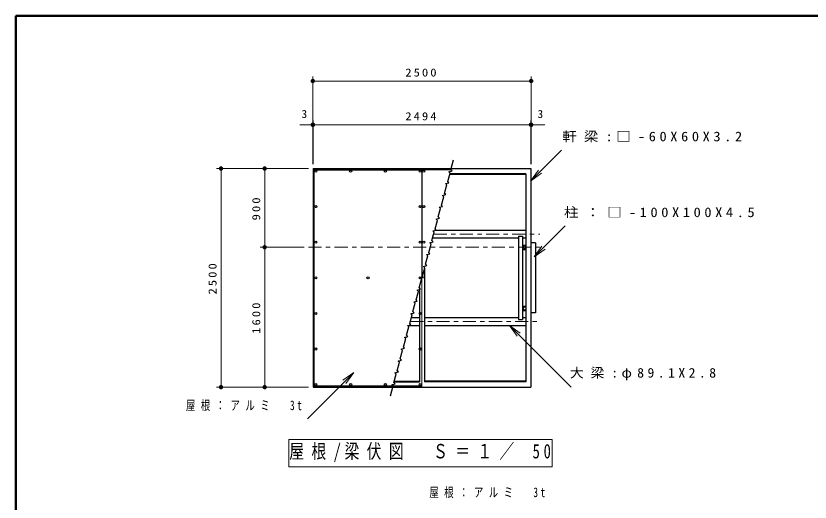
# Model space of a CAD drawing. Units: millimetres on the paper, with parts at other scales. Extents: x -365 to 0, y 0 to 257.
# Drawn here: x -365 to -183.2, y 145.8 to 257 of the extents above; entities that cross this region are included whole.
import ezdxf
from ezdxf.enums import TextEntityAlignment as Align

# ---------------------------------------------------------------- set-up
doc = ezdxf.new("R2010")
doc.units = ezdxf.units.MM
doc.linetypes.add('USER2', pattern=[6, 3, -1, 1, -1])
doc.layers.add('LY_1', color=7, linetype='Continuous', lineweight=25)
doc.layers.add('LY_2', color=7, linetype='Continuous', lineweight=13)
doc.styles.add('ＭＳ ゴシック', font='')
doc.styles.get('ＭＳ ゴシック').set_extended_font_data('MS Gothic')

# ---------------------------------------------------------------- blocks, each defined once
blk = doc.blocks.new('open_arrow')
at = {"color": 0, "linetype": 'Continuous', "lineweight": -2}
blk.add_lwpolyline([(7.5, 1.25), (0, 0), (7.5, -1.25)], dxfattribs=at)
blk = doc.blocks.new('filled_dot')
at = {"color": 0, "linetype": 'Continuous', "lineweight": -2, "const_width": 1.25}
blk.add_lwpolyline([(-0.625, 0, 1), (0.625, 0, 1)], format="xyb", close=True, dxfattribs=at)

msp = doc.modelspace()

# ---------------------------------------------------------------- linework, layer by layer
at = {"layer": 'LY_1', "lineweight": 13}
for p, q in [((-297.045, 223.104), (-297.045, 243.104)), ((-297.045, 242.104), (-247.045, 242.104)), ((-247.045, 223.104), (-247.045, 243.104)), ((-296.985, 223.104), (-296.985, 233.104)), ((-247.105, 223.104), (-247.105, 233.104)), ((-299.978, 232.104), (-296.985, 232.104)), ((-296.985, 232.104), (-247.105, 232.104)), ((-247.105, 232.104), (-243.949, 232.104)), ((-247.172, 219.242), (-240.101, 226.313)), ((-297.985, 222.104), (-319.045, 222.104)), ((-318.045, 172.104), (-318.045, 222.104)), ((-308.045, 204.104), (-308.045, 222.104)), ((-296.685, 221.836), (-296.685, 172.373)), ((-272.095, 221.836), (-272.095, 172.373)), ((-272.045, 222.104), (-272.045, 172.104)), ((-271.995, 221.836), (-271.995, 197.291)), ((-246.352, 201.899), (-239.281, 208.971)), ((-299.045, 204.104), (-309.045, 204.104)), ((-308.045, 172.104), (-308.045, 204.104)), ((-252.037, 186.23), (-237.894, 172.088)), ((-287.675, 175.43), (-298.282, 164.823)), ((-297.985, 172.104), (-319.045, 172.104)), ((-242.213, 160.143), (-302.518, 160.143)), ((-302.518, 160.143), (-302.518, 153.875)), ((-242.213, 153.875), (-242.213, 160.143)), ((-302.518, 153.875), (-242.213, 153.875))]:
    msp.add_line(p, q, dxfattribs=at)
at = {"layer": 'LY_1'}
for p, q in [((-296.985, 222.104), (-247.105, 222.104)), ((-296.985, 222.104), (-296.985, 172.104)), ((-296.685, 221.836), (-272.095, 221.836)), ((-265.418, 221.836), (-271.995, 221.836)), ((-247.105, 222.104), (-247.105, 172.104)), ((-246.045, 205.104), (-247.045, 205.104)), ((-246.045, 205.104), (-246.045, 189.104)), ((-246.045, 189.104), (-247.045, 189.104)), ((-296.985, 172.104), (-247.105, 172.104)), ((-296.685, 172.373), (-272.095, 172.373))]:
    msp.add_line(p, q, dxfattribs=at)
at = {"layer": 'LY_1', "color": 1}
for p, q in [((-248.305, 220.732), (-265.714, 220.732)), ((-248.305, 220.918), (-265.664, 220.918)), ((-248.305, 220.918), (-248.305, 173.291)), ((-269.127, 207.995), (-248.305, 207.995)), ((-269.604, 206.213), (-249.945, 206.213)), ((-249.945, 206.623), (-249.945, 187.585)), ((-249.945, 206.623), (-249.045, 206.623)), ((-249.045, 206.623), (-249.045, 187.585)), ((-249.045, 206.213), (-248.305, 206.213)), ((-249.045, 204.604), (-248.305, 204.604)), ((-249.045, 203.604), (-248.305, 203.604)), ((-271.445, 199.344), (-271.445, 173.291)), ((-272.645, 194.865), (-272.645, 173.291)), ((-249.045, 190.604), (-248.305, 190.604)), ((-249.045, 189.604), (-248.305, 189.604)), ((-274.486, 187.995), (-272.645, 187.995)), ((-271.445, 187.995), (-249.945, 187.995)), ((-249.945, 187.585), (-249.045, 187.585)), ((-249.045, 187.995), (-248.305, 187.995)), ((-274.963, 186.213), (-272.645, 186.213)), ((-271.445, 186.213), (-248.305, 186.213)), ((-278.426, 173.291), (-272.645, 173.291)), ((-278.376, 173.477), (-272.645, 173.477)), ((-248.305, 173.477), (-271.445, 173.477)), ((-248.305, 173.291), (-271.445, 173.291))]:
    msp.add_line(p, q, dxfattribs=at)
at = {"layer": 'LY_1', "color": 1, "linetype": 'USER2', "lineweight": 13}
for p, q in [((-269.365, 207.104), (-245.045, 207.104)), ((-298.049, 204.104), (-245.045, 204.104)), ((-274.724, 187.104), (-245.045, 187.104))]:
    msp.add_line(p, q, dxfattribs=at)
at = {"layer": 'LY_1'}
msp.add_lwpolyline([(-279.28, 170.104), (-278.671, 172.377), (-278.954, 172.66), (-278.181, 172.867), (-278.464, 173.149), (-277.946, 175.081), (-278.229, 175.364), (-277.456, 175.571), (-277.739, 175.854), (-277.221, 177.786), (-277.504, 178.069), (-276.731, 178.276), (-277.014, 178.559), (-276.497, 180.491), (-276.779, 180.773), (-276.007, 180.98), (-276.29, 181.263), (-275.772, 183.195), (-276.055, 183.478), (-275.282, 183.685), (-275.565, 183.968), (-275.047, 185.9), (-275.33, 186.183), (-274.557, 186.39), (-274.84, 186.672), (-274.323, 188.604), (-274.605, 188.887), (-273.833, 189.094), (-274.116, 189.377), (-273.598, 191.309), (-273.881, 191.592), (-273.108, 191.799), (-273.391, 192.082), (-272.873, 194.013), (-273.156, 194.296), (-272.383, 194.503), (-272.666, 194.786), (-272.148, 196.718), (-272.431, 197.001), (-271.659, 197.208), (-271.941, 197.491), (-271.424, 199.423), (-271.707, 199.705), (-270.934, 199.913), (-271.217, 200.195), (-270.699, 202.127), (-270.982, 202.41), (-270.209, 202.617), (-270.492, 202.9), (-269.974, 204.832), (-270.257, 205.115), (-269.485, 205.322), (-269.767, 205.605), (-269.25, 207.536), (-269.533, 207.819), (-268.76, 208.026), (-269.043, 208.309), (-268.525, 210.241), (-268.808, 210.524), (-268.035, 210.731), (-268.318, 211.014), (-267.8, 212.946), (-268.083, 213.228), (-267.31, 213.436), (-267.593, 213.718), (-267.076, 215.65), (-267.358, 215.933), (-266.586, 216.14), (-266.869, 216.423), (-266.351, 218.355), (-266.634, 218.638), (-265.861, 218.845), (-266.144, 219.128), (-265.626, 221.059), (-265.909, 221.342), (-265.136, 221.549), (-265.419, 221.832), (-264.81, 224.104)], dxfattribs=at)
at = {"layer": 'LY_1', "color": 131}
for centre in [(-296.335, 221.491), (-288.371, 221.491), (-280.408, 221.491), (-272.445, 221.491), (-271.645, 221.491), (-296.335, 213.397), (-272.445, 213.397), (-271.645, 213.397), (-296.335, 205.261), (-272.445, 205.261), (-271.645, 205.261), (-296.335, 197.105), (-272.445, 197.105), (-296.335, 188.949), (-272.445, 188.949), (-296.335, 180.813), (-272.445, 180.813), (-296.335, 172.719), (-288.371, 172.718), (-280.408, 172.718), (-272.445, 172.719)]:
    msp.add_circle(centre, 0.25, dxfattribs=at)
at = {"layer": 'LY_1'}
msp.add_circle((-284.39, 197.104), 0.25, dxfattribs=at)
at = {"layer": 'LY_1', "color": 1}
for centre, start, end in [((-248.545, 204.104), 36.87223, 323.12775), ((-248.545, 190.104), 36.87217, 323.1277)]:
    msp.add_arc(centre, 0.3, start, end, dxfattribs=at)
at = {"layer": 'LY_2', "lineweight": 50}
for p, q in [((0, 257), (-365, 257)), ((-365, 257), (-365, 0))]:
    msp.add_line(p, q, dxfattribs=at)

# ---------------------------------------------------------------- block references
at = {"layer": 'LY_1', "lineweight": 13, "xscale": 0.4, "yscale": 0.4}
for p in [(-297.045, 242.104), (-297.045, 232.104)]:
    msp.add_blockref('filled_dot', p, dxfattribs=at)
for name, p, rotation in [('filled_dot', (-247.045, 242.104), 180), ('filled_dot', (-296.985, 232.104), 180), ('filled_dot', (-247.105, 232.104), 180), ('filled_dot', (-247.045, 232.104), 180), ('filled_dot', (-318.045, 222.104), 270), ('filled_dot', (-308.045, 222.104), 270), ('open_arrow', (-247.172, 219.242), 45), ('filled_dot', (-308.045, 204.104), 90), ('open_arrow', (-246.352, 201.899), 45), ('open_arrow', (-252.037, 186.23), 315), ('open_arrow', (-287.675, 175.43), 225), ('filled_dot', (-318.045, 172.104), 90), ('filled_dot', (-308.045, 172.104), 90)]:
    msp.add_blockref(name, p, dxfattribs=dict(at, rotation=rotation))

# ---------------------------------------------------------------- texts
at = {"layer": 'LY_1', "style": 'ＭＳ ゴシック', "width": 1.05}
for p in [(-298.978, 233.104), (-244.949, 233.104)]:
    msp.add_text('3', height=1.833, dxfattribs=at).set_placement(p, align=Align.BOTTOM_CENTER)
at = {"layer": 'LY_1', "style": 'ＭＳ ゴシック'}
for s, insert, char_height, attachment_point in [('\\T1.33;\\W1.15;2500', (-272.045, 243.104), 1.833, 8), ('\\T1.33;\\W1.15;2494', (-272.045, 233.104), 1.833, 8), ('\\T1.5;\\W1.1;軒梁:□-60X60X3.2', (-239.929, 229.313), 2.199, 4), ('\\T1.5;\\W1.1;柱：□-100X100X4.5', (-239.53, 211.971), 2.199, 4), ('\\T1.5;\\W1.05;大梁:φ89.1X2.8', (-238.173, 175.088), 2.199, 4), ('\\T1.58;\\W0.7;屋根：アルミ\u30003t', (-326.083, 167.823), 2.199, 4), ('\\T1.5;\\W0.75;屋根/梁伏図\u3000Ｓ＝１／\\~50', (-272.045, 157.062), 3.299, 5), ('\\T1.58;\\W0.7;屋根：アルミ\u30003t', (-270.365, 147.928), 2.199, 4)]:
    msp.add_mtext(s, dxfattribs=dict(at, insert=insert, char_height=char_height, attachment_point=attachment_point))
at = {"layer": 'LY_1', "char_height": 1.833, "attachment_point": 8, "rotation": 90, "style": 'ＭＳ ゴシック'}
for s, insert in [('\\T1.33;\\W1.15;900', (-309.045, 213.104)), ('\\T1.33;\\W1.15;2500', (-319.045, 197.104)), ('\\T1.33;\\W1.15;1600', (-309.045, 188.104))]:
    msp.add_mtext(s, dxfattribs=dict(at, insert=insert))

doc.saveas('drawing.dxf')
